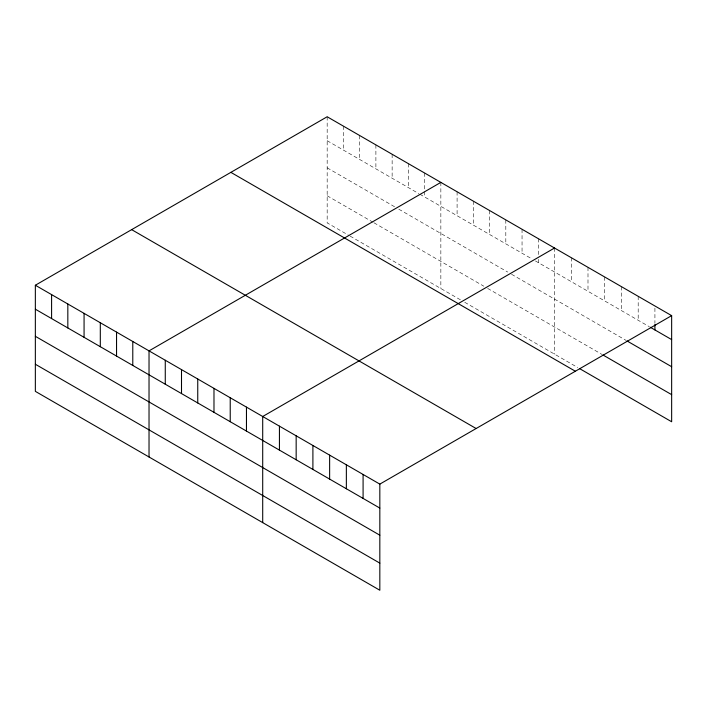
<?xml version="1.0" encoding="UTF-8"?>
<svg xmlns="http://www.w3.org/2000/svg" width="707" height="707" viewBox="0 0 707 707"><rect width="100%" height="100%" fill="white"/><g stroke="black" fill="none" stroke-linecap="round" stroke-linejoin="round"><path stroke-width="0.53" stroke-dasharray="3.54 2.65" d="M327.173 116.761L327.173 222.882L349.143 235.564M327.173 140.711L418.88 193.665M419.834 194.213L531.602 258.735M535.42 260.945L649.344 326.714M327.173 167.833L395.001 206.983M398.819 209.192L507.723 272.062M511.541 274.272L626.102 340.412M327.173 195.768L373.031 222.237M373.985 222.793L483.835 286.211M487.662 288.421L601.931 354.393M350.106 236.111L460.911 300.095M464.738 302.296L577.769 367.552M654.921 308.155L654.921 323.399M638.191 296.321L638.191 320.271M621.453 286.653L621.453 310.612M604.724 276.994L604.724 300.952M587.994 267.334L587.994 291.293M571.265 257.675L571.265 281.633M554.527 248.016L554.527 354.136M538.292 238.639L538.292 254.98M538.292 259.336L538.292 262.597M522.049 229.262L522.049 253.221M505.814 219.895L505.814 243.844M489.571 210.518L489.571 234.477M473.328 201.142L473.328 225.1M457.093 191.765L457.093 215.723M440.85 182.388L440.85 288.509M424.615 173.012L424.615 190.439M424.615 191.526L424.615 196.97M408.372 163.635L408.372 187.594M392.138 154.259L392.138 178.217M375.894 144.882L375.894 168.84M359.66 135.505L359.66 159.464M343.416 126.129L343.416 150.087"/><path stroke-width="1.06" d="M35.35 285.239L379.827 484.118L379.827 590.239L35.35 391.36L35.35 285.239L327.173 116.761L671.65 315.64L671.65 421.761L579.625 368.63M440.85 182.388L149.027 350.875L149.027 456.996M554.527 248.016L262.704 416.503L262.704 522.623M379.827 484.118L671.65 315.64M650.272 327.253L671.65 339.599M627.029 340.951L671.65 366.712M602.868 354.932L671.65 394.647M230.871 172.358L575.348 371.237M131.652 229.642L476.129 428.522M35.35 309.198L379.827 508.077M35.35 336.311L379.827 535.19M35.35 364.246L379.827 563.126M654.921 324.486L654.921 329.939M363.089 474.459L363.089 498.417M346.359 464.799L346.359 488.758M329.63 455.14L329.63 479.099M312.901 445.481L312.901 469.439M296.162 435.821L296.162 459.78M279.433 426.162L279.433 450.12M246.46 407.126L246.46 431.084M230.226 397.749L230.226 421.708M213.982 388.373L213.982 412.331M197.748 378.996L197.748 402.955M181.505 369.62L181.505 393.578M165.27 360.252L165.27 384.201M132.783 341.499L132.783 365.457M116.549 332.122L116.549 356.081M100.306 322.745L100.306 346.704M84.071 313.369L84.071 337.327M67.828 303.992L67.828 327.951M51.593 294.616L51.593 318.574"/></g></svg>
